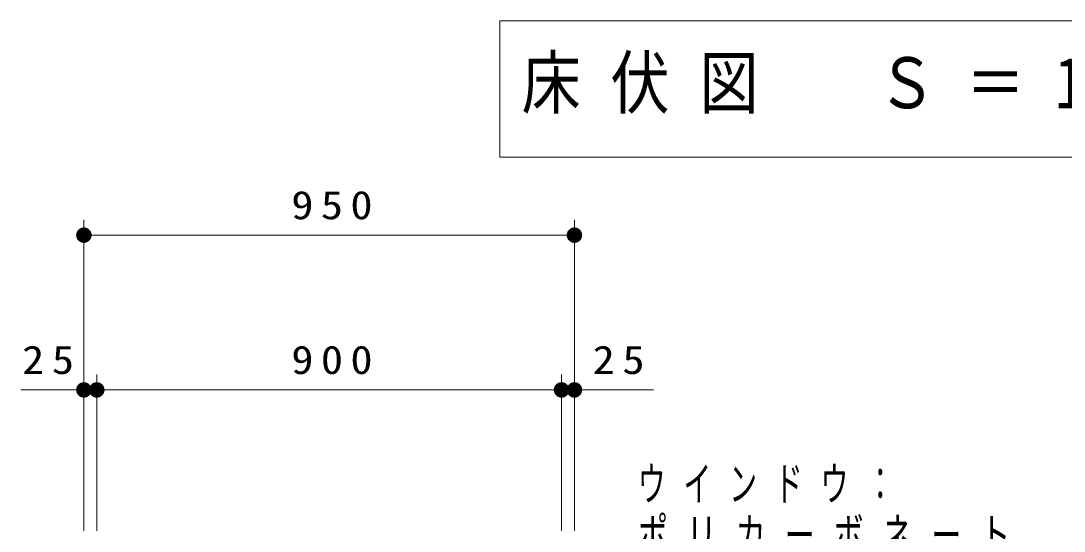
# Model space of a CAD drawing. Units: millimetres on the paper, scale 1:30. Extents: x -385 to 0, y 0 to 267.
# Drawn here: x -203.2 to -135.8, y 168.8 to 201.8 of the extents above; entities that cross this region are included whole.
import ezdxf

# ---------------------------------------------------------------- set-up
doc = ezdxf.new("R2010")
doc.units = ezdxf.units.MM
doc.layers.add('LY_1', color=7, linetype='Continuous', lineweight=25)
doc.styles.add('ＭＳ ゴシック', font='')
doc.styles.get('ＭＳ ゴシック').set_extended_font_data('MS Gothic')

# ---------------------------------------------------------------- blocks, each defined once
blk = doc.blocks.new('filled_dot')
at = {"color": 0, "linetype": 'Continuous', "lineweight": -2, "const_width": 1.25}
blk.add_lwpolyline([(-0.625, 0, 1), (0.625, 0, 1)], format="xyb", close=True, dxfattribs=at)

msp = doc.modelspace()

# ---------------------------------------------------------------- linework, layer by layer
at = {"layer": 'LY_1', "lineweight": 13}
for p, q in [((-172.239, 201.759), (-172.239, 192.959)), ((-124.439, 201.759), (-172.239, 201.759)), ((-172.239, 192.959), (-124.439, 192.959)), ((-199.093, 168.81), (-199.093, 188.91)), ((-167.426, 168.81), (-167.426, 188.91)), ((-199.093, 187.91), (-167.426, 187.91)), ((-199.093, 168.81), (-199.093, 178.91)), ((-198.259, 168.81), (-198.259, 178.91)), ((-198.259, 168.81), (-198.259, 178.91)), ((-168.259, 168.81), (-168.259, 178.91)), ((-168.259, 168.81), (-168.259, 178.91)), ((-167.426, 168.81), (-167.426, 178.91)), ((-203.161, 177.91), (-198.259, 177.91)), ((-198.259, 177.91), (-168.259, 177.91)), ((-168.259, 177.91), (-162.332, 177.91))]:
    msp.add_line(p, q, dxfattribs=at)

# ---------------------------------------------------------------- block references
at = {"layer": 'LY_1', "lineweight": 13, "xscale": 0.4, "yscale": 0.4}
for p in [(-199.093, 187.91), (-199.093, 177.91), (-198.259, 177.91), (-168.259, 177.91)]:
    msp.add_blockref('filled_dot', p, dxfattribs=at)
at = {"layer": 'LY_1', "lineweight": 13, "xscale": 0.4, "yscale": 0.4, "rotation": 180}
for p in [(-167.426, 187.91), (-198.259, 177.91), (-168.259, 177.91), (-167.426, 177.91)]:
    msp.add_blockref('filled_dot', p, dxfattribs=at)

# ---------------------------------------------------------------- texts
at = {"layer": 'LY_1', "style": 'ＭＳ ゴシック'}
for s, insert, char_height, attachment_point in [('\\T1.5;\\W0.85;床伏図\u3000Ｓ＝1/30', (-170.839, 197.359), 3.299, 4), ('\\T1.33;\\W1.15;950', (-182.844, 188.91), 1.833, 8), ('\\T1.34;\\W1.15;25', (-201.161, 178.91), 1.833, 8), ('\\T1.33;\\W1.15;900', (-182.843, 178.91), 1.833, 8), ('\\T1.34;\\W1.15;25', (-164.332, 178.91), 1.833, 8), ('\\T1.64;\\W0.6;ウインドウ：', (-163.341, 172.947), 2.199, 1), ('\\T1.62;\\W0.65;ポリカーボネート\u30005ｔ\u3000クリア', (-163.341, 169.647), 2.199, 1)]:
    msp.add_mtext(s, dxfattribs=dict(at, insert=insert, char_height=char_height, attachment_point=attachment_point))

doc.saveas('drawing.dxf')
